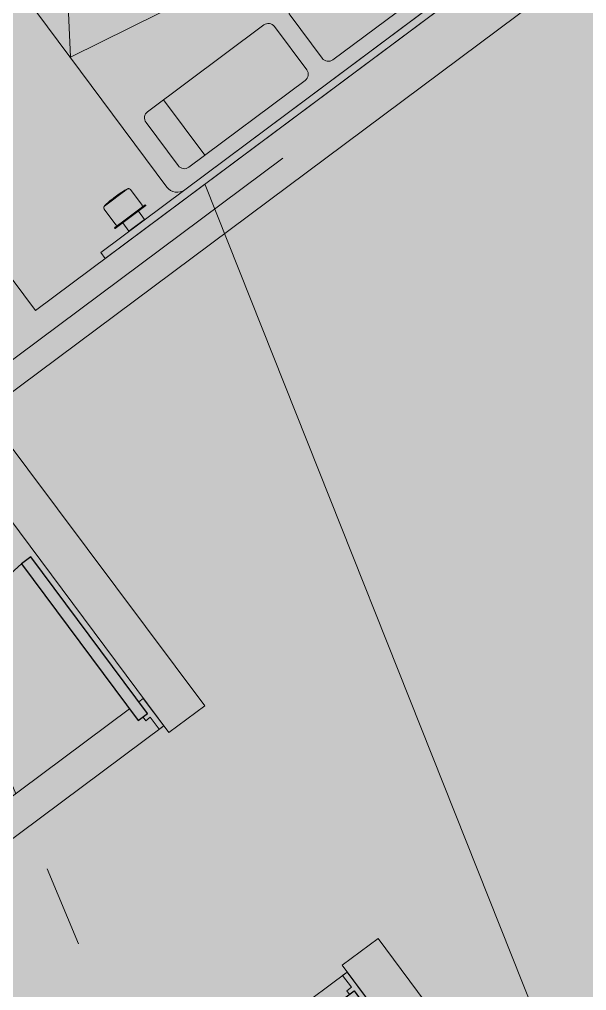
# Model space of a CAD drawing. Header units: metres. Extents: x -466 to 1322, y -1072 to 50.
# Drawn here: x 444.537 to 446.755, y -404.991 to -401.197 of the extents above; entities that cross this region are included whole.
import ezdxf

# ---------------------------------------------------------------- set-up
doc = ezdxf.new("R2010")
doc.units = ezdxf.units.M
doc.linetypes.add('B1 P BAJA$0$HIDDEN', pattern=[9.525, 6.35, -3.175])
doc.linetypes.add('CENTER2', pattern=[28.575, 19.05, -3.175, 3.175, -3.175])
for name, color, linetype, lineweight in [('A - Hatch muros', 4, 'Continuous', 0), ('A - PROY', 250, 'B1 P BAJA$0$HIDDEN', 0), ('A-DOOR', 2, 'Continuous', 9), ('A-EJES', 61, 'CENTER2', 0), ('A-MUEBLES', 5, 'Continuous', 0), ('A-MURO INT', 4, 'Continuous', 0)]:
    doc.layers.add(name, color=color, linetype=linetype, lineweight=lineweight)
doc.layers.add('A-PUERTA', color=2, linetype='Continuous')
doc.layers.add('Hatch Exterior', color=7, linetype='Continuous', lineweight=0, true_color=0xa99b89)
doc.layers.add('Hatch Interior', color=7, linetype='Continuous', lineweight=0, true_color=0xaf6350)

# ---------------------------------------------------------------- blocks, each defined once
blk = doc.blocks.new('Mure02pl')
at = {"color": 0, "linetype": 'ByBlock'}
for p, q in [((-0.7, -0.025), (0.7, -0.025)), ((-0.75, -1.975), (-0.75, -0.075)), ((0.75, -0.075), (0.75, -1.975)), ((-0.5567, -0.0856), (-0.5567, -0.3562)), ((0.5567, -0.0856), (0.5567, -0.3562)), ((0.5708, -0.9687), (-0.7552, -0.4331)), ((-0.7552, -0.4331), (0.7492, -0.7069)), ((0.7492, -0.7069), (0.5708, -0.9687)), ((0.7, -2.025), (-0.7, -2.025))]:
    blk.add_line(p, q, dxfattribs=at)
for points in [[(-0.0677, -0.3562), (-0.6344, -0.3562, -0.414214), (-0.6644, -0.3262), (-0.6644, -0.1156, -0.414214), (-0.6344, -0.0856), (-0.0677, -0.0856, -0.414214), (-0.0377, -0.1156), (-0.0377, -0.3262, -0.414214)], [(0.0677, -0.3562), (0.6344, -0.3562, 0.414214), (0.6644, -0.3262), (0.6644, -0.1156, 0.414214), (0.6344, -0.0856), (0.0677, -0.0856, 0.414214), (0.0377, -0.1156), (0.0377, -0.3262, 0.414214)]]:
    blk.add_lwpolyline(points, format="xyb", close=True, dxfattribs=at)
for centre, start, end in [((-0.7, -0.075), 90, 180), ((0.7, -0.075), 0, 90), ((-0.7, -1.975), 180, 270), ((0.7, -1.975), 270, 0)]:
    blk.add_arc(centre, 0.05, start, end, dxfattribs=at)
blk = doc.blocks.new('JVAS_Puerta - 0_90 X 2_10-V18-Planta Baja')
at = {"color": 0}
for p, q in [((-0.425, -0.0425), (-0.425, -0.9025)), ((-0.374, -0.0425), (-0.425, -0.0425)), ((-0.374, -0.9025), (-0.374, -0.0425)), ((-0.425, -0.9025), (-0.374, -0.9025))]:
    blk.add_line(p, q, dxfattribs=at)
at = {"layer": 'A - PROY', "color": 18, "linetype": 'Continuous', "ltscale": 100, "true_color": 0x000000}
blk.add_arc((-0.425, -0.0525), 0.85, 273.4398, 0, dxfattribs=at)
at = {"layer": 'A-DOOR', "color": 253, "linetype": 'Continuous', "ltscale": 100}
for p, q in [((-0.45, 0.0425), (0.45, 0.0425)), ((-0.374, -0.1075), (0.45, -0.1075))]:
    blk.add_line(p, q, dxfattribs=at)
at = {"layer": 'A-DOOR'}
for p, q in [((-0.425, 0.0425), (-0.45, 0.0425)), ((-0.45, 0.0425), (-0.45, -0.1075)), ((-0.425, -0.0225), (-0.425, 0.0425)), ((0.45, 0.0425), (0.425, 0.0425)), ((0.425, 0.0425), (0.425, -0.0225)), ((0.45, -0.1075), (0.45, 0.0425)), ((-0.4, -0.0225), (-0.425, -0.0225)), ((-0.425, -0.1075), (-0.425, -0.0425)), ((-0.425, -0.0425), (-0.4, -0.0425)), ((-0.4, -0.0425), (-0.4, -0.0225)), ((0.425, -0.0225), (0.4, -0.0225)), ((0.4, -0.0225), (0.4, -0.0425)), ((0.4, -0.0425), (0.425, -0.0425)), ((0.425, -0.0425), (0.425, -0.1075)), ((-0.45, -0.1075), (-0.425, -0.1075)), ((0.425, -0.1075), (0.45, -0.1075))]:
    blk.add_line(p, q, dxfattribs=at)

msp = doc.modelspace()

# ---------------------------------------------------------------- hatches: boundary and pattern name
at = {"layer": 'A - Hatch muros', "transparency": 33554687}
h = msp.add_hatch(color=256, dxfattribs=at)
h.dxf.hatch_style = 1
h.paths.add_polyline_path([(450.8226, -397.9464), (443.1164, -403.6904), (445.6862, -407.138), (445.5258, -407.2575), (444.2111, -405.4936), (443.8102, -405.7924), (443.6906, -405.6321), (444.0915, -405.3333), (442.1194, -402.6874), (439.5537, -404.5998), (439.4342, -404.4394), (441.9999, -402.527), (440.9241, -401.0838), (438.5188, -402.8767), (439.1164, -403.6785), (438.9561, -403.798), (438.2389, -402.8359), (440.8046, -400.9235), (440.6253, -400.6829), (440.7857, -400.5634), (441.1443, -401.0445), (442.7478, -399.8492), (442.8674, -400.0096), (441.2638, -401.2048), (442.9969, -403.53), (444.4401, -402.4543), (443.1851, -400.7706), (443.3454, -400.651), (444.6004, -402.3348), (448.8499, -399.1674), (448.6108, -398.8467), (448.7712, -398.7271), (449.0102, -399.0479), (450.7461, -397.754)])
at = {"layer": 'A-MURO INT', "transparency": 33554687}
h = msp.add_hatch(color=256, dxfattribs=at)
h.dxf.hatch_style = 1
h.paths.add_polyline_path([(445.9395, -404.7871), (445.7989, -404.8918), (446.7408, -406.1555), (445.9926, -406.6793), (445.9949, -406.6826), (445.8475, -406.7858), (445.7, -406.889), (445.6506, -406.9218), (445.7286, -407.1084), (447.004, -406.2153)])
h.paths.add_polyline_path([(445.1187, -405.6483), (445.0392, -405.4581), (444.6502, -405.7481), (444.7697, -405.9084)])
h.paths.add_polyline_path([(445.1771, -405.3969), (445.1572, -405.3701), (445.0392, -405.4581), (445.1187, -405.6483), (445.2767, -405.5305), (445.2568, -405.5038), (445.2568, -405.5038)])
h.paths.add_polyline_path([(444.4027, -402.7316), (444.2652, -402.8341), (445.1216, -403.9832), (445.2622, -403.8784)])
h.paths.add_polyline_path([(444.4799, -404.4615), (444.3604, -404.3011), (443.8533, -404.679), (443.9729, -404.8394)])
at = {"layer": 'Hatch Exterior', "transparency": 33554687}
h = msp.add_hatch(color=256, dxfattribs=at)
h.dxf.hatch_style = 1
h.paths.add_polyline_path([(452.1567, -422.7641), (445.6431, -407.1701), (426.4435, -421.4809), (425.1287, -419.717), (443.8484, -405.7639), (442.6531, -404.1604), (449.1895, -399.2884), (446.0818, -395.1191), (448.887, -393.0283), (459.5469, -419.8695)])
at = {"layer": 'Hatch Interior', "transparency": 33554687}
h = msp.add_hatch(color=256, dxfattribs=at)
h.dxf.hatch_style = 1
edge = h.paths.add_edge_path()
edge.add_line((417.7382, -422.6064), (419.3856, -424.8173))
edge.add_arc((419.7198, -425.4323), 0.7, 36.6996, 118.5178, ccw=False)
edge.add_line((420.2811, -425.014), (421.6441, -423.998))
edge.add_line((421.6441, -423.998), (425.1105, -425.6739))
edge.add_line((425.1105, -425.6739), (423.8168, -428.3498))
edge.add_line((423.8168, -428.3498), (449.7456, -440.8852))
edge.add_line((449.7456, -440.8852), (452.2266, -435.7535))
edge.add_line((452.2266, -435.7535), (452.8795, -434.403))
edge.add_line((452.8795, -434.403), (426.2776, -421.5422))
edge.add_line((426.2776, -421.5422), (424.9683, -419.8365))
edge.add_line((424.9683, -419.8365), (443.8484, -405.7639))
edge.add_line((443.8484, -405.7639), (442.6531, -404.1604))
edge.add_line((442.6531, -404.1604), (449.1895, -399.2884))
edge.add_line((449.1895, -399.2884), (446.0819, -395.1192))
edge.add_line((446.0819, -395.1192), (408.2908, -423.2873))
edge.add_line((408.2908, -423.2873), (413.4672, -425.7899))
edge.add_line((413.4672, -425.7899), (417.7382, -422.6064))

# ---------------------------------------------------------------- linework, layer by layer
at = {"layer": 'A - PROY'}
msp.add_line((447.004, -406.2153), (445.2641, -401.8431), dxfattribs=at)
at = {"layer": 'A-EJES', "ltscale": 0.1}
for p, q in [((452.2329, -422.6802), (440.4311, -394.4259)), ((445.5676, -401.7386), (409.6606, -428.5024))]:
    msp.add_line(p, q, dxfattribs=at)
at = {"layer": 'A-MUEBLES'}
for p, q in [((444.8693, -401.9267), (444.9602, -401.859)), ((444.9602, -401.859), (444.9431, -401.8718)), ((444.9713, -401.8621), (445.0169, -401.9233)), ((444.9147, -401.9994), (444.8691, -401.9383)), ((444.8864, -401.914), (444.8693, -401.9267)), ((445.0294, -401.9212), (444.9091, -402.0108)), ((444.9117, -402.0143), (445.032, -401.9247)), ((445.0274, -401.9227), (445.0294, -401.9212)), ((445.0294, -401.9212), (445.032, -401.9247)), ((445.032, -401.9247), (445.03, -401.9262)), ((445.0023, -401.9468), (445.0266, -401.9794)), ((444.9091, -402.0108), (444.9112, -402.0093)), ((444.9117, -402.0143), (444.9091, -402.0108)), ((444.9138, -402.0128), (444.9117, -402.0143)), ((444.9657, -402.0248), (444.9414, -401.9922)), ((444.9657, -402.0248), (445.0266, -401.9794))]:
    msp.add_line(p, q, dxfattribs=at)
msp.add_lwpolyline([(444.8551, -402.1073), (444.8731, -402.1315), (448.5633, -399.381), (448.5452, -399.3567), (444.8551, -402.1073)], dxfattribs=at)
at = {"layer": 'A-MUEBLES', "flags": 128}
for points in [[(444.9602, -401.859), (444.9574, -401.8602), (444.9546, -401.8614), (444.9519, -401.8627), (444.9493, -401.8642), (444.948, -401.865)], [(444.9713, -401.8621), (444.9711, -401.8618), (444.9709, -401.8615), (444.9706, -401.8613), (444.9703, -401.861), (444.9701, -401.8607), (444.9698, -401.8605), (444.9695, -401.8603), (444.9692, -401.86), (444.9689, -401.8598), (444.9685, -401.8596), (444.9682, -401.8594), (444.9679, -401.8593), (444.9675, -401.8591), (444.9672, -401.859), (444.9668, -401.8588), (444.9665, -401.8587), (444.9661, -401.8586), (444.9657, -401.8585), (444.9654, -401.8585), (444.965, -401.8584), (444.9646, -401.8584), (444.9642, -401.8583), (444.9639, -401.8583), (444.9635, -401.8583), (444.9631, -401.8583), (444.9627, -401.8584), (444.9623, -401.8584), (444.962, -401.8585), (444.9616, -401.8586), (444.9612, -401.8587), (444.9609, -401.8588), (444.9605, -401.8589), (444.9602, -401.859)], [(444.902, -401.8974), (444.8921, -401.9051), (444.8826, -401.9131), (444.8785, -401.9168)], [(444.902, -401.8974), (444.902, -401.8974), (444.902, -401.8974), (444.9021, -401.8973), (444.9021, -401.8973), (444.9022, -401.8972), (444.9023, -401.8972), (444.9024, -401.8971), (444.9025, -401.897), (444.9027, -401.8969), (444.9028, -401.8968), (444.903, -401.8967), (444.9032, -401.8965), (444.9034, -401.8964), (444.9036, -401.8962), (444.9038, -401.896), (444.9041, -401.8959), (444.9043, -401.8957), (444.9046, -401.8955), (444.9049, -401.8953), (444.9051, -401.8951), (444.9054, -401.8948), (444.9058, -401.8946), (444.9061, -401.8944), (444.9064, -401.8941), (444.9068, -401.8938), (444.9071, -401.8936), (444.9075, -401.8933), (444.9079, -401.893), (444.9082, -401.8928), (444.9086, -401.8925), (444.909, -401.8922), (444.9094, -401.8919), (444.9098, -401.8916), (444.9102, -401.8913), (444.9106, -401.891), (444.911, -401.8907), (444.9114, -401.8904), (444.9118, -401.8901), (444.9123, -401.8898), (444.9127, -401.8894), (444.9131, -401.8891), (444.9135, -401.8888), (444.9139, -401.8885), (444.9143, -401.8882), (444.9147, -401.8879), (444.9151, -401.8876), (444.9155, -401.8873), (444.9159, -401.887), (444.9163, -401.8867), (444.9167, -401.8865), (444.9171, -401.8862), (444.9174, -401.8859), (444.9178, -401.8856), (444.9181, -401.8854), (444.9185, -401.8851), (444.9188, -401.8849), (444.9191, -401.8846), (444.9194, -401.8844), (444.9197, -401.8842), (444.92, -401.884), (444.9203, -401.8838), (444.9205, -401.8836), (444.9208, -401.8834), (444.921, -401.8832), (444.9212, -401.8831), (444.9215, -401.8829), (444.9216, -401.8828), (444.9218, -401.8826), (444.922, -401.8825), (444.9221, -401.8824), (444.9223, -401.8823), (444.9224, -401.8822), (444.9225, -401.8821), (444.9226, -401.8821), (444.9226, -401.882), (444.9227, -401.882), (444.9227, -401.882), (444.9227, -401.8819)], [(444.9227, -401.8819), (444.9227, -401.882), (444.9227, -401.882), (444.9227, -401.882), (444.9226, -401.882), (444.9225, -401.8821), (444.9224, -401.8822), (444.9223, -401.8822), (444.9222, -401.8823), (444.9221, -401.8824), (444.9219, -401.8826), (444.9217, -401.8827), (444.9216, -401.8828), (444.9214, -401.883), (444.9212, -401.8831), (444.9209, -401.8833), (444.9207, -401.8835), (444.9204, -401.8837), (444.9202, -401.8839), (444.9199, -401.8841), (444.9196, -401.8843), (444.9193, -401.8845), (444.919, -401.8847), (444.9186, -401.885), (444.9183, -401.8852), (444.918, -401.8855), (444.9176, -401.8858), (444.9173, -401.886), (444.9169, -401.8863), (444.9165, -401.8866), (444.9161, -401.8869), (444.9157, -401.8872), (444.9153, -401.8875), (444.9149, -401.8878), (444.9145, -401.8881), (444.9141, -401.8884), (444.9137, -401.8887), (444.9133, -401.889), (444.9129, -401.8893), (444.9125, -401.8896), (444.9121, -401.8899), (444.9117, -401.8902), (444.9112, -401.8905), (444.9108, -401.8908), (444.9104, -401.8911), (444.91, -401.8914), (444.9096, -401.8917), (444.9092, -401.892), (444.9088, -401.8923), (444.9084, -401.8926), (444.9081, -401.8929), (444.9077, -401.8932), (444.9073, -401.8934), (444.907, -401.8937), (444.9066, -401.894), (444.9063, -401.8942), (444.9059, -401.8945), (444.9056, -401.8947), (444.9053, -401.8949), (444.905, -401.8952), (444.9047, -401.8954), (444.9044, -401.8956), (444.9042, -401.8958), (444.9039, -401.896), (444.9037, -401.8961), (444.9035, -401.8963), (444.9033, -401.8964), (444.9031, -401.8966), (444.9029, -401.8967), (444.9027, -401.8968), (444.9026, -401.897), (444.9025, -401.897), (444.9024, -401.8971), (444.9023, -401.8972), (444.9022, -401.8973), (444.9021, -401.8973), (444.9021, -401.8974), (444.902, -401.8974), (444.902, -401.8974)], [(444.948, -401.865), (444.9374, -401.8716), (444.9271, -401.8787), (444.9227, -401.8819)], [(444.8693, -401.9267), (444.8691, -401.927), (444.8689, -401.9274), (444.8687, -401.9277), (444.8685, -401.928), (444.8683, -401.9283), (444.8681, -401.9287), (444.868, -401.929), (444.8678, -401.9294), (444.8677, -401.9297), (444.8676, -401.9301), (444.8675, -401.9304), (444.8674, -401.9308), (444.8674, -401.9312), (444.8673, -401.9316), (444.8673, -401.9319), (444.8673, -401.9323), (444.8673, -401.9327), (444.8673, -401.9331), (444.8673, -401.9334), (444.8673, -401.9338), (444.8674, -401.9342), (444.8674, -401.9346), (444.8675, -401.9349), (444.8676, -401.9353), (444.8677, -401.9357), (444.8679, -401.936), (444.868, -401.9364), (444.8682, -401.9367), (444.8683, -401.937), (444.8685, -401.9374), (444.8687, -401.9377), (444.8689, -401.938), (444.8691, -401.9383)], [(444.8785, -401.9168), (444.8763, -401.9188), (444.8742, -401.921), (444.8722, -401.9232), (444.8702, -401.9256), (444.8693, -401.9267)], [(445.0159, -401.9313), (445.0161, -401.9312), (445.0162, -401.931), (445.0164, -401.9309), (445.0166, -401.9307), (445.0167, -401.9305), (445.0169, -401.9303), (445.017, -401.9301), (445.0171, -401.9299), (445.0172, -401.9297), (445.0174, -401.9295), (445.0175, -401.9293), (445.0176, -401.9291), (445.0177, -401.9289), (445.0177, -401.9287), (445.0178, -401.9284), (445.0179, -401.9282), (445.0179, -401.928), (445.018, -401.9278), (445.018, -401.9275), (445.018, -401.9273), (445.018, -401.9271), (445.0181, -401.9268), (445.0181, -401.9266), (445.018, -401.9264), (445.018, -401.9261), (445.018, -401.9259), (445.018, -401.9257), (445.0179, -401.9254), (445.0178, -401.9252), (445.0178, -401.925), (445.0177, -401.9248), (445.0176, -401.9245), (445.0175, -401.9243), (445.0174, -401.9241), (445.0173, -401.9239), (445.0172, -401.9237), (445.0171, -401.9235), (445.0169, -401.9233), (445.0169, -401.9233)], [(444.9147, -401.9994), (444.9148, -401.9996), (444.915, -401.9998), (444.9151, -402), (444.9153, -402.0001), (444.9155, -402.0003), (444.9157, -402.0005), (444.9158, -402.0006), (444.916, -402.0007), (444.9162, -402.0009), (444.9164, -402.001), (444.9166, -402.0011), (444.9168, -402.0012), (444.9171, -402.0013), (444.9173, -402.0014), (444.9175, -402.0015), (444.9177, -402.0016), (444.9179, -402.0016), (444.9182, -402.0017), (444.9184, -402.0017), (444.9186, -402.0017), (444.9189, -402.0018), (444.9191, -402.0018), (444.9193, -402.0018), (444.9196, -402.0018), (444.9198, -402.0018), (444.92, -402.0018), (444.9203, -402.0017), (444.9205, -402.0017), (444.9207, -402.0016), (444.921, -402.0016), (444.9212, -402.0015), (444.9214, -402.0014), (444.9216, -402.0014), (444.9218, -402.0013), (444.9221, -402.0012), (444.9223, -402.0011), (444.9225, -402.0009), (444.9227, -402.0008), (444.9229, -402.0007)], [(444.927, -401.9976), (444.9262, -401.9981), (444.9256, -401.9986), (444.925, -401.9991), (444.9245, -401.9995), (444.924, -401.9998), (444.9237, -402.0001), (444.9234, -402.0003), (444.9232, -402.0005), (444.923, -402.0006), (444.9229, -402.0006)], [(444.9229, -402.0006), (444.9231, -402.0005), (444.9232, -402.0004), (444.9235, -402.0002), (444.9238, -401.9999)]]:
    msp.add_lwpolyline(points, dxfattribs=at)
at = {"layer": 'A-MURO INT'}
for p, q in [((445.1216, -403.9832), (444.171, -402.7078)), ((445.2622, -403.8784), (444.4027, -402.7316)), ((445.1216, -403.9832), (445.2622, -403.8784)), ((445.7989, -404.8918), (445.9395, -404.7871)), ((447.004, -406.2153), (445.9395, -404.7871)), ((446.7408, -406.1555), (445.7989, -404.8918))]:
    msp.add_line(p, q, dxfattribs=at)
for points in [[(450.8226, -397.9464), (443.1164, -403.6904), (445.6862, -407.138)], [(444.0915, -405.3333), (442.1194, -402.6874), (439.5537, -404.5998), (439.4342, -404.4394), (441.9999, -402.527), (440.9241, -401.0838), (438.5188, -402.8767), (439.1164, -403.6785), (438.9561, -403.798), (438.2389, -402.8359), (440.8046, -400.9235), (440.6253, -400.6829), (440.7857, -400.5634), (441.1443, -401.0445), (442.7478, -399.8492), (442.8674, -400.0096), (441.2638, -401.2048), (442.9969, -403.53), (444.4401, -402.4543), (443.1851, -400.7706), (443.3454, -400.651), (444.6004, -402.3348), (448.8499, -399.1674)]]:
    msp.add_lwpolyline(points, dxfattribs=at)

# ---------------------------------------------------------------- block references
at = {"layer": 'A-MUEBLES', "rotation": 216.6996102329016}
msp.add_blockref('Mure02pl', (445.7599, -401.464), dxfattribs=at)
at = {"layer": 'A-PUERTA'}
for p, xscale, yscale, zscale, rotation in [((444.7581, -404.1654), 0.8888888888888828, 0.8888888888888828, 0.8888888888888828, 216.6999066218289), ((445.5204, -405.1881), -0.8888888888888825, 0.8888888888888827, 0.8888888888888826, 36.69931384390556)]:
    msp.add_blockref('JVAS_Puerta - 0_90 X 2_10-V18-Planta Baja', p, dxfattribs=dict(at, xscale=xscale, yscale=yscale, zscale=zscale, rotation=rotation))

doc.saveas('drawing.dxf')
